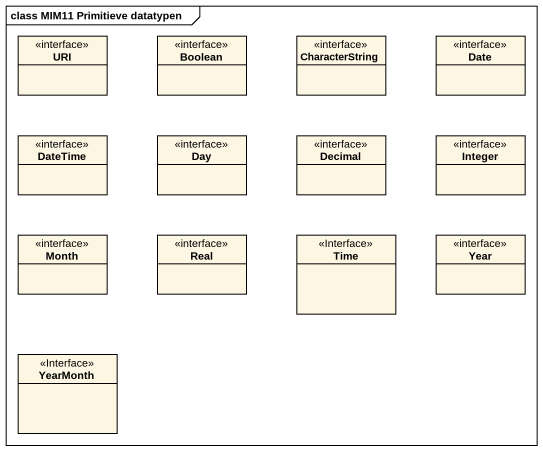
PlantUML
@startuml
mainframe class MIM11 Primitieve datatypen
hide circle
hide empty members
class URI <<interface>>
class Boolean <<interface>>
class CharacterString <<interface>>
class Date <<interface>>
class DateTime <<interface>>
class Day <<interface>>
class Decimal <<interface>>
class Integer <<interface>>
class Month <<interface>>
class Real <<interface>>
class Time <<Interface>>
class Year <<interface>>
class YearMonth <<Interface>>
@enduml
